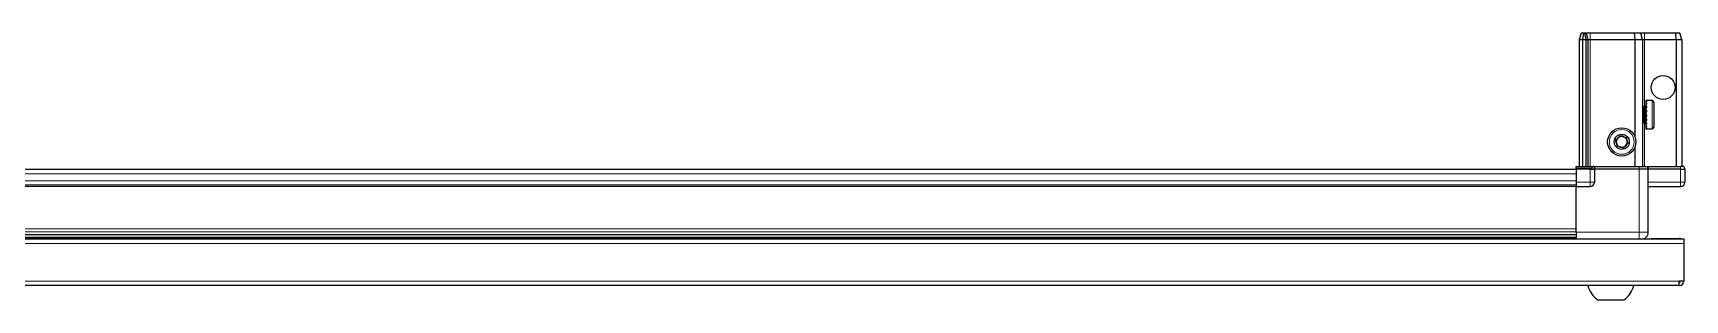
# Model space of a CAD drawing. Header units: millimetres. Extents: x 1132 to 6422, y -694 to 2181.
# Drawn here: x 2154 to 2912, y -694 to -571 of the extents above; entities that cross this region are included whole.
import ezdxf

# ---------------------------------------------------------------- set-up
doc = ezdxf.new("R2010")
doc.units = ezdxf.units.MM

msp = doc.modelspace()

# ---------------------------------------------------------------- linework, layer by layer
at = {"color": 7, "linetype": 'Continuous', "lineweight": 25}
for p, q in [((2864.79, -571.4), (2863.99, -574.4)), ((2863.99, -574.4), (2865.49, -574.4)), ((2863.99, -574.4), (2863.99, -632.7)), ((2865.94, -571.4), (2864.79, -571.4)), ((2865.94, -571.4), (2865.49, -574.4)), ((2865.49, -574.4), (2866.99, -574.4)), ((2865.49, -574.4), (2865.49, -632.7)), ((2866.44, -571.4), (2865.94, -571.4)), ((2866.44, -571.4), (2866.99, -574.4)), ((2867.18, -571.4), (2866.44, -571.4)), ((2866.99, -574.4), (2867.99, -574.4)), ((2866.99, -574.4), (2866.99, -632.7)), ((2867.18, -571.4), (2867.99, -574.4)), ((2868.99, -571.4), (2867.18, -571.4)), ((2867.99, -574.4), (2867.99, -632.7)), ((2867.99, -574.4), (2868.99, -574.4)), ((2889.16, -571.4), (2868.99, -571.4)), ((2868.99, -574.4), (2889.49, -574.4)), ((2889.16, -571.4), (2889.49, -574.4)), ((2892.18, -571.4), (2889.16, -571.4)), ((2889.49, -574.4), (2889.49, -618.9)), ((2889.49, -574.4), (2892.99, -574.4)), ((2892.99, -574.4), (2892.18, -571.4)), ((2893.99, -571.4), (2892.18, -571.4)), ((2892.99, -574.4), (2892.99, -632.7)), ((2892.99, -574.4), (2893.99, -574.4)), ((2908.33, -571.4), (2893.99, -571.4)), ((2893.99, -574.4), (2908.49, -574.4)), ((2908.49, -574.4), (2908.33, -571.4)), ((2910.18, -571.4), (2908.33, -571.4)), ((2908.49, -574.4), (2908.49, -632.7)), ((2908.49, -574.4), (2910.99, -574.4)), ((2910.99, -574.4), (2910.18, -571.4)), ((2910.99, -574.4), (2910.99, -632.7)), ((2893.02, -604.9), (2892.99, -604.9)), ((2893.5, -605.59), (2893.02, -604.9)), ((2893.02, -604.9), (2893.02, -612.9)), ((2893.99, -604.9), (2893.5, -605.59)), ((2893.5, -605.59), (2893.5, -612.21)), ((2893.99, -604.9), (2893.99, -612.9)), ((2894.49, -604.5), (2894.39, -604.5)), ((2894.39, -604.5), (2894.39, -613.3)), ((2897.39, -602.4), (2894.49, -602.4)), ((2894.99, -602.4), (2894.49, -602.4)), ((2894.49, -602.4), (2894.49, -602.45)), ((2894.49, -602.45), (2894.49, -602.74)), ((2894.99, -602.45), (2894.49, -602.45)), ((2894.99, -602.74), (2894.49, -602.74)), ((2894.49, -602.74), (2894.49, -603.01)), ((2894.99, -603.01), (2894.49, -603.01)), ((2894.49, -603.01), (2894.49, -603.67)), ((2894.99, -603.67), (2894.49, -603.67)), ((2894.49, -603.67), (2894.49, -604.14)), ((2894.49, -604.14), (2894.49, -605.12)), ((2894.99, -604.14), (2894.49, -604.14)), ((2894.99, -605.12), (2894.49, -605.12)), ((2894.49, -605.12), (2894.49, -605.75)), ((2894.49, -605.75), (2894.49, -606.94)), ((2894.99, -605.75), (2894.49, -605.75)), ((2894.99, -602.45), (2894.99, -602.4)), ((2894.99, -603.01), (2894.99, -602.74)), ((2894.99, -604.14), (2894.99, -603.67)), ((2894.99, -605.75), (2894.99, -605.12)), ((2898.19, -603.2), (2898.19, -614.6)), ((2892.99, -612.9), (2893.02, -612.9)), ((2893.02, -612.9), (2893.5, -612.21)), ((2893.5, -612.21), (2893.99, -612.9)), ((2894.39, -613.3), (2894.49, -613.3)), ((2894.99, -606.94), (2894.49, -606.94)), ((2894.49, -606.94), (2894.49, -607.57)), ((2894.99, -607.57), (2894.49, -607.57)), ((2894.49, -607.66), (2894.49, -608.95)), ((2894.99, -607.66), (2894.49, -607.66)), ((2894.99, -608.95), (2894.49, -608.95)), ((2894.99, -609.43), (2894.49, -609.43)), ((2894.49, -609.43), (2894.49, -609.69)), ((2894.49, -609.69), (2894.49, -610.96)), ((2894.99, -609.69), (2894.49, -609.69)), ((2894.99, -610.96), (2894.49, -610.96)), ((2894.49, -610.96), (2894.49, -611.64)), ((2894.49, -611.64), (2894.49, -612.76)), ((2894.99, -611.64), (2894.49, -611.64)), ((2894.99, -612.76), (2894.49, -612.76)), ((2894.49, -612.76), (2894.49, -613.33)), ((2894.49, -613.33), (2894.49, -614.19)), ((2894.99, -613.33), (2894.49, -613.33)), ((2894.99, -607.66), (2894.99, -606.94)), ((2894.99, -609.69), (2894.99, -608.95)), ((2894.99, -611.64), (2894.99, -610.96)), ((2894.99, -613.33), (2894.99, -612.76)), ((2894.99, -614.19), (2894.49, -614.19)), ((2894.49, -614.19), (2894.49, -614.58)), ((2894.49, -614.58), (2894.49, -615.1)), ((2894.99, -614.58), (2894.49, -614.58)), ((2894.99, -615.1), (2894.49, -615.1)), ((2894.49, -615.1), (2894.49, -615.28)), ((2894.49, -615.28), (2894.49, -615.4)), ((2894.99, -615.28), (2894.49, -615.28)), ((2894.49, -615.4), (2897.39, -615.4)), ((2894.99, -614.58), (2894.99, -614.19)), ((2894.99, -615.28), (2894.99, -615.1)), ((2889.49, -623.9), (2889.49, -632.7)), ((2862.49, -634.05), (2122.49, -634.05)), ((2862.49, -632.7), (2870.31, -632.7)), ((2862.49, -633.57), (2862.49, -632.7)), ((2862.49, -633.9), (2862.49, -633.57)), ((2868.99, -633.57), (2862.49, -633.57)), ((2868.99, -633.9), (2862.49, -633.9)), ((2862.49, -633.9), (2862.49, -639.9)), ((2868.99, -633.9), (2870.99, -633.9)), ((2870.99, -633.9), (2868.99, -633.9)), ((2870.99, -632.7), (2870.31, -632.7)), ((2870.99, -633.9), (2870.99, -632.7)), ((2870.99, -632.7), (2871.19, -632.7)), ((2871.19, -633.9), (2870.99, -633.9)), ((2870.99, -633.9), (2870.99, -639.9)), ((2871.19, -632.7), (2891.49, -632.7)), ((2891.49, -633.9), (2871.19, -633.9)), ((2891.49, -632.7), (2895.49, -632.7)), ((2895.49, -633.9), (2891.49, -633.9)), ((2895.49, -633.9), (2895.49, -632.7)), ((2895.49, -632.7), (2895.69, -632.7)), ((2895.69, -633.9), (2895.49, -633.9)), ((2895.49, -633.9), (2895.49, -662.9)), ((2895.69, -632.7), (2910.49, -632.7)), ((2910.49, -633.9), (2895.69, -633.9)), ((2911.99, -632.7), (2910.49, -632.7)), ((2910.49, -633.9), (2912.49, -633.9)), ((2912.49, -633.57), (2911.99, -632.7)), ((2912.49, -633.57), (2911.99, -632.7)), ((2912.49, -633.9), (2912.49, -633.57)), ((2912.49, -633.9), (2912.49, -633.57)), ((2912.49, -633.9), (2912.49, -633.9)), ((2912.49, -633.9), (2912.49, -639.9)), ((2862.49, -641.25), (2122.49, -641.25)), ((2862.49, -639.9), (2862.49, -641.9)), ((2862.49, -641.9), (2868.99, -641.9)), ((2862.49, -662.9), (2862.49, -641.9)), ((2895.49, -641.9), (2910.49, -641.9)), ((1312.99, -665.9), (2911.99, -665.9)), ((1362.49, -663.92), (2862.49, -663.92)), ((1362.49, -663.96), (2862.49, -663.96)), ((2836.37, -665.75), (1388.61, -665.75)), ((2830.99, -665.9), (2830.99, -665.75)), ((2831.16, -665.9), (2831.16, -665.75)), ((2831.37, -665.9), (2831.37, -665.75)), ((2831.93, -665.9), (2831.93, -665.75)), ((2832.35, -665.9), (2832.35, -665.75)), ((2833.25, -665.9), (2833.25, -665.75)), ((2833.83, -665.9), (2833.83, -665.75)), ((2834.98, -665.9), (2834.98, -665.75)), ((2835.67, -665.9), (2835.67, -665.75)), ((2836.95, -665.75), (2836.37, -665.75)), ((2836.95, -665.9), (2836.95, -665.75)), ((2836.96, -665.75), (2836.95, -665.75)), ((2837.69, -665.75), (2836.96, -665.75)), ((2837.13, -665.9), (2837.13, -665.75)), ((2837.63, -665.9), (2837.63, -665.75)), ((2837.69, -665.9), (2837.69, -665.75)), ((2838.61, -665.75), (2837.69, -665.75)), ((2837.69, -665.75), (2837.69, -665.75)), ((2862.49, -665.75), (2838.61, -665.75)), ((2838.98, -665.9), (2838.98, -665.75)), ((2839.69, -665.9), (2839.69, -665.75)), ((2840.86, -665.9), (2840.86, -665.75)), ((2841.47, -665.9), (2841.47, -665.75)), ((2842.41, -665.9), (2842.41, -665.75)), ((2842.86, -665.9), (2842.86, -665.75)), ((2843.48, -665.9), (2843.48, -665.75)), ((2843.73, -665.9), (2843.73, -665.75)), ((2843.97, -665.9), (2843.97, -665.75)), ((2843.99, -665.9), (2843.99, -665.75)), ((2896.99, -665.8), (2896.99, -665.9)), ((2896.99, -665.8), (2909.89, -665.8)), ((2911.99, -665.9), (2911.99, -668)), ((2911.99, -668), (2911.99, -685.3)), ((2909.89, -687.4), (1315.09, -687.4)), ((2911.99, -685.3), (2909.89, -685.3)), ((2909.89, -687.4), (2909.89, -685.3)), ((2872.49, -694), (2884.49, -694))]:
    msp.add_line(p, q, dxfattribs=at)
at = {"color": 8, "linetype": 'Continuous', "lineweight": 18}
for p, q in [((2868.99, -571.4), (2868.99, -574.4)), ((2868.99, -574.4), (2868.99, -632.7)), ((2893.99, -574.4), (2893.99, -571.4)), ((2893.99, -574.4), (2893.99, -604.9)), ((2897.39, -602.4), (2897.39, -615.4)), ((2893.99, -612.9), (2893.99, -632.7)), ((2862.49, -636.05), (2122.49, -636.05)), ((2868.99, -633.9), (2868.99, -633.57)), ((2868.99, -633.9), (2868.99, -639.9)), ((2871.19, -632.7), (2871.19, -633.9)), ((2891.49, -633.9), (2891.49, -632.7)), ((2891.49, -633.9), (2891.49, -662.9)), ((2895.69, -632.7), (2895.69, -633.9)), ((2910.49, -633.9), (2910.49, -632.7)), ((2910.49, -633.9), (2910.49, -639.9)), ((2862.49, -639.25), (2122.49, -639.25)), ((2862.49, -641.9), (2122.49, -641.9)), ((2868.99, -639.9), (2862.49, -639.9)), ((2868.99, -639.9), (2868.99, -641.9)), ((2870.99, -639.9), (2868.99, -639.9)), ((2910.49, -639.9), (2895.49, -639.9)), ((2912.49, -639.9), (2910.49, -639.9)), ((2910.49, -641.9), (2910.49, -639.9)), ((1362.49, -661.3), (2862.49, -661.3)), ((2862.49, -662.72), (1362.49, -662.72)), ((1362.49, -665.17), (2862.49, -665.17)), ((2891.49, -662.9), (2862.49, -662.9)), ((2909.89, -665.9), (2909.89, -665.8)), ((2911.99, -668), (1312.99, -668)), ((2909.89, -685.3), (1315.09, -685.3))]:
    msp.add_line(p, q, dxfattribs=at)
at = {"color": 7, "linetype": 'Continuous', "lineweight": 25, "flags": 128}
msp.add_lwpolyline([(2910.53, -665.9), (2910.3, -665.84), (2909.89, -665.8)], dxfattribs=at)
at = {"color": 7, "linetype": 'Continuous', "lineweight": 25}
for centre, radius in [((2902.49, -596.4), 5.5), ((2883.49, -621.4), 6.5), ((2883.49, -621.4), 3.46)]:
    msp.add_circle(centre, radius, dxfattribs=at)
at = {"color": 8, "linetype": 'Continuous', "lineweight": 18}
msp.add_circle((2883.49, -621.4), 5.7, dxfattribs=at)
at = {"color": 7, "linetype": 'Continuous', "lineweight": 25}
for centre, radius, start, end in [((2893.99, -604.5), 0.4, 270, 360), ((2897.39, -603.2), 0.8, 360, 90), ((2893.99, -613.3), 0.4, 0, 90), ((2883.49, -621.4), 2.5, 134.67671, 194.67671), ((2883.49, -621.4), 2.5, 74.67671, 134.67671), ((2883.49, -621.4), 2.5, 14.67671, 74.67671), ((2883.49, -621.4), 2.5, 314.67671, 14.67671), ((2897.39, -614.6), 0.8, 270, 0), ((2883.49, -621.4), 2.5, 194.67671, 254.67671), ((2883.49, -621.4), 2.5, 254.67671, 314.67671), ((2868.99, -639.9), 2, 270, 0), ((2910.49, -639.9), 2, 270, 0), ((2879.51, -684.38), 11.91, 194.70035, 233.8734), ((2877.46, -684.38), 11.91, 306.1266, 345.29965), ((2909.89, -685.3), 0.6, 270, 0), ((2909.89, -685.3), 2.1, 270, 0)]:
    msp.add_arc(centre, radius, start, end, dxfattribs=at)
msp.add_ellipse((2868.99, -630.1), major_axis=(0, 3.46), ratio=0.57735, start_param=3.141593, end_param=3.864327, dxfattribs=at)
for points, knots in [([(2880.7, -620.64), (2881.07, -620.28), (2881.76, -619.6), (2882.44, -618.92), (2882.76, -618.61)], [0, 0, 0, 0, 0.534686, 1, 1, 1, 1]), ([(2881.44, -623.43), (2881.35, -623.1), (2881.14, -622.3), (2880.89, -621.34), (2880.74, -620.76), (2880.7, -620.64)], [0, 0, 0, 0, 0.362901, 0.866875, 1, 1, 1, 1]), ([(2882.76, -618.61), (2883.25, -618.75), (2884.18, -619), (2885.11, -619.25), (2885.54, -619.37)], [0, 0, 0, 0, 0.534686, 1, 1, 1, 1]), ([(2885.54, -619.37), (2885.57, -619.49), (2885.72, -620.07), (2885.98, -621.04), (2886.19, -621.83), (2886.27, -622.16)], [0, 0, 0, 0, 0.133125, 0.637099, 1, 1, 1, 1]), ([(2884.22, -624.19), (2883.72, -624.06), (2882.79, -623.8), (2881.87, -623.55), (2881.44, -623.43)], [0, 0, 0, 0, 0.5346859, 1, 1, 1, 1]), ([(2886.27, -622.16), (2885.91, -622.53), (2885.22, -623.21), (2884.54, -623.88), (2884.22, -624.19)], [0, 0, 0, 0, 0.534686, 1, 1, 1, 1]), ([(2862.49, -662.9), (2862.49, -663.3), (2862.49, -664.09), (2862.49, -665.11), (2862.49, -665.74), (2862.49, -665.89), (2862.49, -665.9)], [0, 0, 0, 0, 0.32552, 0.65104, 0.97656, 1, 1, 1, 1]), ([(2895.49, -662.9), (2895.44, -663.34), (2895.37, -664.02), (2894.93, -664.84), (2894.48, -665.39), (2894.07, -665.75), (2893.81, -665.88), (2893.77, -665.9)], [0, 0, 0, 0, 0.363018, 0.558438, 0.758004, 0.95757, 1, 1, 1, 1])]:
    msp.add_open_spline(points, degree=3, knots=knots, dxfattribs=at)
at = {"color": 8, "linetype": 'Continuous', "lineweight": 18}
msp.add_open_spline([(2891.49, -662.9), (2891.49, -663.34), (2891.49, -664.02), (2891.49, -664.84), (2891.49, -665.39), (2891.49, -665.75), (2891.49, -665.88), (2891.49, -665.9)], degree=3, knots=[0, 0, 0, 0, 0.3630185, 0.5584377, 0.7580039, 0.9575702, 1, 1, 1, 1], dxfattribs=at)
msp.add_open_spline([(2895.49, -662.9), (2895.43, -662.9), (2895.31, -662.9), (2894.38, -662.9), (2893.06, -662.9), (2892.01, -662.9), (2891.49, -662.9)], degree=3, dxfattribs=at)

doc.saveas('drawing.dxf')
